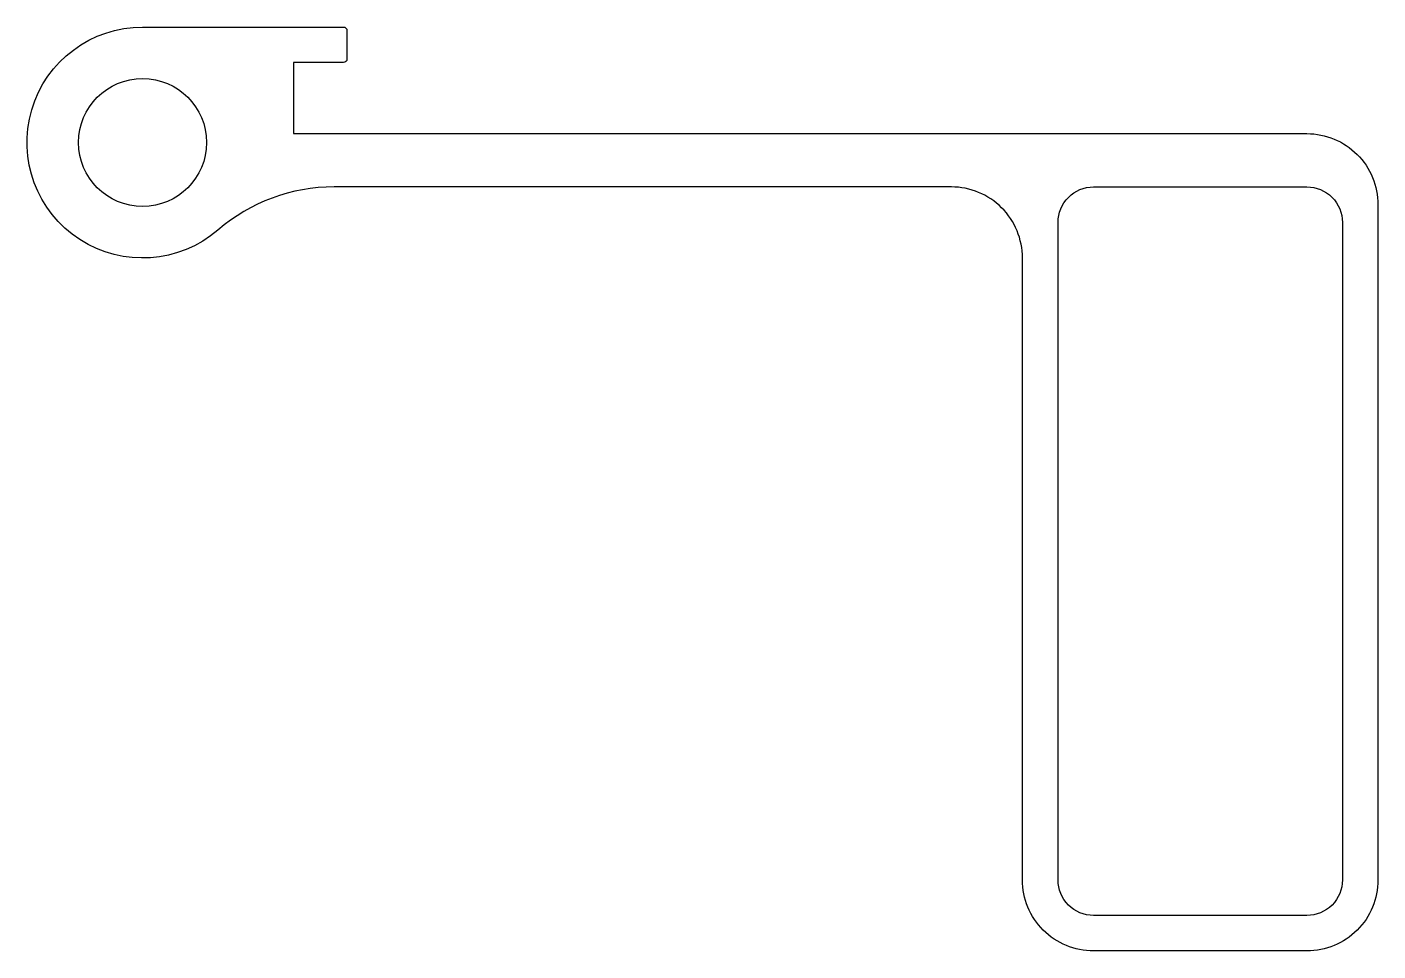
# Model space of a CAD drawing. Extents: x 326 to 402, y 183 to 235.
import ezdxf

# ---------------------------------------------------------------- set-up
doc = ezdxf.new("R2010")
doc.units = 0
doc.header["$LTSCALE"] = 15
doc.layers.get('0').update_dxf_attribs({"linetype": 'CONTINUOUS'})

msp = doc.modelspace()

# ---------------------------------------------------------------- linework, layer by layer
at = {"color": 0, "ltscale": 0.009}
for points in [[(343.249, 226.012, 0.179699), (336.722, 223.588, -1.438129), (332.479, 235.012), (343.779, 235.012, -0.414214), (343.979, 234.812), (343.979, 233.212, -0.414214), (343.779, 233.012), (340.979, 233.012), (340.979, 229.012), (397.979, 229.012, -0.414214), (401.979, 225.012), (401.979, 187.012, -0.414214), (397.979, 183.012), (385.979, 183.012, -0.414214), (381.979, 187.012), (381.979, 222.012, 0.414214), (377.979, 226.012)], [(399.979, 187.012, -0.414214), (397.979, 185.012), (385.979, 185.012, -0.414214), (383.979, 187.012), (383.979, 224.012, -0.414214), (385.979, 226.012), (397.979, 226.012, -0.414214), (399.979, 224.012)]]:
    msp.add_lwpolyline(points, format="xyb", close=True, dxfattribs=at)
msp.add_circle((332.479, 228.512), 3.6, dxfattribs=at)

doc.saveas('drawing.dxf')
